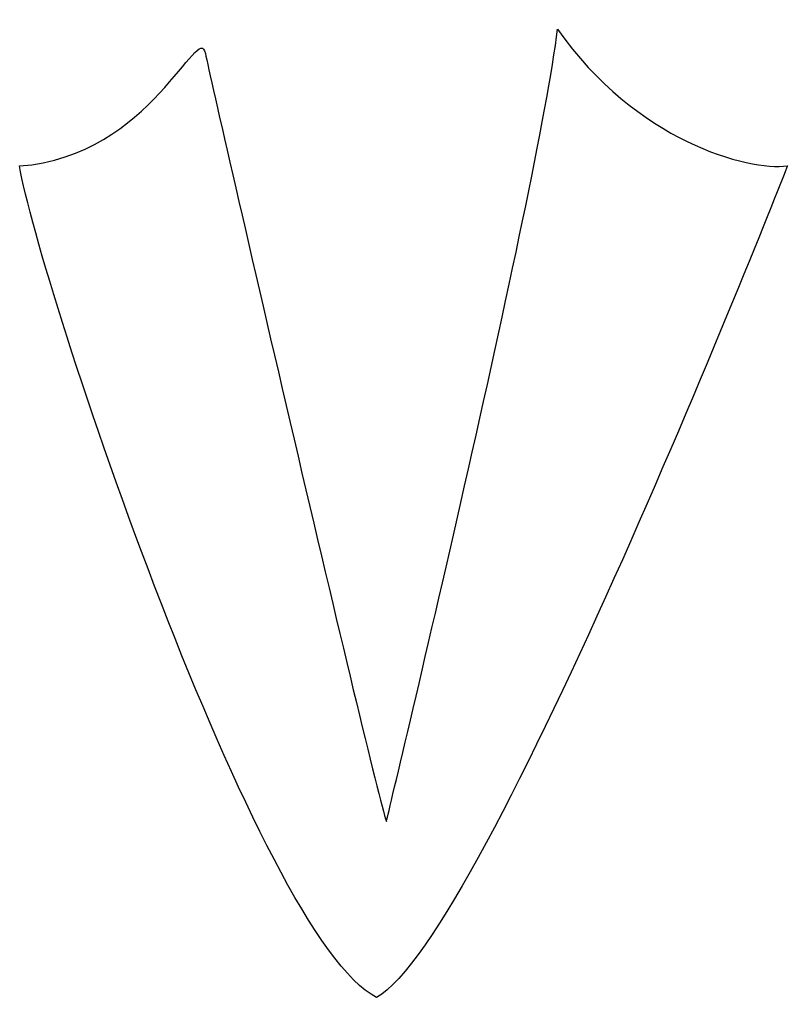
# Model space of a CAD drawing. Header units: centimetres. Extents: x -6.3 to 6.3, y -7.9 to 8.1.
import ezdxf

# ---------------------------------------------------------------- set-up
doc = ezdxf.new("R2010")
doc.units = ezdxf.units.CM
doc.header["$MEASUREMENT"] = 0
doc.layers.add('Camada 1', color=7, linetype='Continuous')

msp = doc.modelspace()

# ---------------------------------------------------------------- linework, layer by layer
at = {"layer": 'Camada 1'}
msp.add_open_spline([(-3.23878, 7.51737), (-3.34972, 8.07196), (-4.11854, 5.83811), (-6.2777, 5.67804), (-6.2777, 5.67804), (-5.95787, 3.7587), (-2.35925, -6.95796), (-0.43988, -7.91723), (-0.43988, -7.91723), (1.31965, -6.95737), (6.27771, 5.67804), (6.27771, 5.67804), (6.27771, 5.67804), (5.63799, 5.59829), (3.7984, 6.07793), (2.51903, 7.91723), (2.51903, 7.91723), (2.19888, 5.27817), (-0.27984, -5.0383), (-0.27984, -5.0383), (-0.27984, -5.0383), (-0.51965, -4.31805), (-3.0787, 6.71788), (-3.23878, 7.51737)], degree=3, knots=[0, 0, 0, 0, 0.14285714, 0.14285714, 0.14285714, 0.14285714, 0.28571429, 0.28571429, 0.28571429, 0.28571429, 0.42857143, 0.42857143, 0.42857143, 0.42857143, 0.57142857, 0.57142857, 0.57142857, 0.57142857, 0.71428571, 0.71428571, 0.71428571, 0.71428571, 1, 1, 1, 1], dxfattribs=at)

doc.saveas('drawing.dxf')
